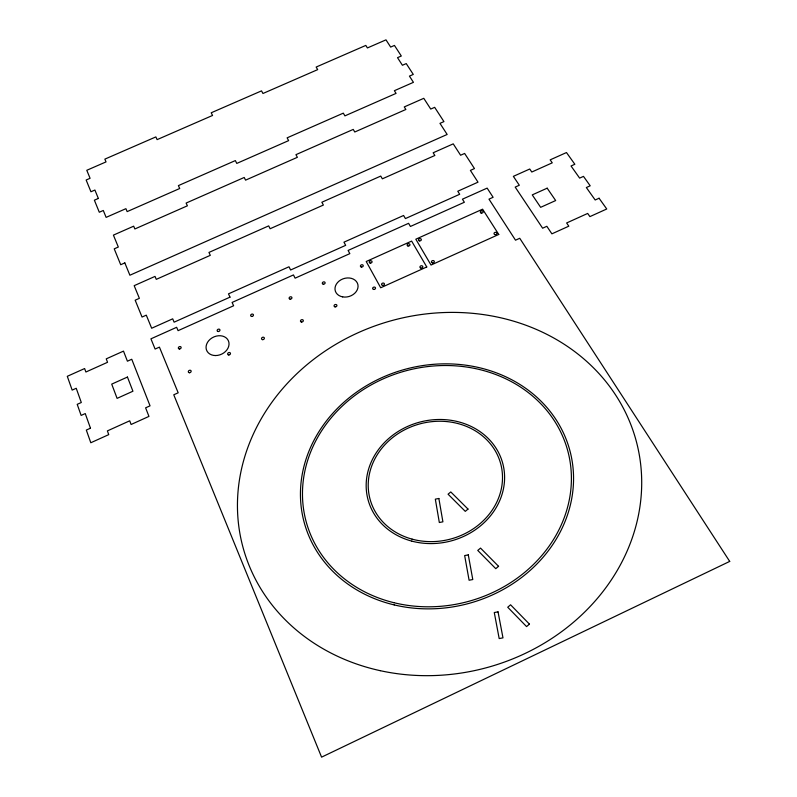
<?xml version="1.0" encoding="UTF-8"?>
<svg xmlns="http://www.w3.org/2000/svg" width="797" height="797" viewBox="0 0 797 797"><rect width="100%" height="100%" fill="white"/><g stroke="black" fill="none" stroke-linecap="round" stroke-linejoin="round"><path stroke-width="1.2" d="M529.427 624.121L526.568 626.591L507.729 607.234L510.568 604.793L529.427 624.121M498.563 566.308L495.764 568.669L477.752 550.428L480.531 548.097L498.563 566.308M468.008 509.084L465.279 511.355L448.063 494.19L450.783 491.948L468.008 509.084M729.713 561.407L321.58 757.15L173.766 394.794L178.179 392.801L159.42 347.123L155.106 349.056L150.932 338.825L176.645 327.298L178.08 330.665L233.621 305.759L232.086 302.442L293.465 274.925L295.109 278.173L349.833 253.635L348.1 250.437L408.582 223.319L410.425 226.458L464.362 202.259L462.429 199.19L487.146 188.112L493.114 197.287L488.979 199.14L515.51 240.186L519.744 238.273L729.713 561.407M90.469 428.198L86.315 430.071L90.808 442.753L108.741 434.624L107.386 430.908L129.712 420.806L131.106 424.492L148.949 416.403L145.612 407.835L150.045 405.832L131.754 359.258L127.42 361.2L123.495 351.118L106.24 358.859L107.545 362.296L85.887 372.01L84.621 368.543L67.287 376.314L72.168 390.102L76.233 388.278L81.304 402.505L77.209 404.348L81.135 415.426L85.249 413.573L90.469 428.198M599.075 198.234L595.18 199.987L586.343 187.534L590.198 185.801L583.484 176.376L579.638 178.11L571.031 165.985L574.846 164.272L566.478 152.546L550.169 159.858L552.261 162.837L531.788 172.022L529.736 169.014L513.358 176.356L519.315 185.243L515.191 187.096L542.627 228.211L546.842 226.298L551.893 233.84L568.819 226.179L566.627 222.971L587.678 213.437L589.91 216.615L606.746 208.993L599.075 198.234M127.45 377.051L111.719 384.124L117.089 398.37L132.93 391.227L127.45 377.051M547.17 188.182L532.257 194.886L540.645 207.33L555.668 200.555L547.17 188.182M426.764 266.965L380.697 287.767L366.212 261.506L411.631 241.093L426.764 266.965M498.753 234.457L431.018 265.042L415.825 239.2L482.603 209.183L498.753 234.457M229.994 297.151L174.115 322.177L172.7 318.83L151.669 328.244L146.289 315.154L142.045 317.047L135.171 300.2L139.375 298.327L134.175 285.665L155.016 276.4L156.282 279.358L210.298 255.339L208.953 252.43L268.689 225.88L270.123 228.739L323.383 205.048L321.858 202.249L380.737 176.077L382.361 178.827L434.863 155.475L433.16 152.775L453.234 143.858L460.596 155.246L464.631 153.452L474.464 168.575L470.389 170.399L478.001 182.174L457.777 191.23L459.69 194.269L405.424 218.577L403.591 215.479L343.955 242.178L345.679 245.337L290.616 269.994L288.992 266.776L228.48 293.864L229.994 297.151M124.83 262.9L120.706 264.724L114.23 248.843L118.315 247.04L113.413 235.115L133.677 226.179L134.862 228.968L187.395 205.805L186.119 203.066L244.221 177.462L245.576 180.152L297.381 157.308L295.936 154.668L353.24 129.413L354.765 132.003L405.862 109.478L404.258 106.928L423.785 98.32L430.739 109.069L434.664 107.336L443.939 121.602L439.974 123.356L447.157 134.464L129.891 275.224L124.83 262.9M98.35 198.453L94.375 200.186L99.296 212.241L103.291 210.478L106.121 217.372L125.906 208.675L127.151 211.613L179.724 188.5L178.389 185.611L235.354 160.586L236.779 163.415L288.634 140.621L287.119 137.841L343.308 113.144L344.912 115.874L396.069 93.388L394.376 90.709L413.444 82.33L409.429 76.114L413.284 74.42L406.241 63.591L402.415 65.264L397.514 57.673L401.319 56.009L394.445 45.429L390.66 47.083L385.987 39.85L367.407 47.95L365.813 45.419L316.15 67.058L317.674 69.628L262.96 93.488L261.526 90.868L211.205 112.785L212.56 115.455L157.109 139.634L155.853 136.915L104.855 159.131L106.031 161.901L86.783 170.289L90.081 178.299L86.146 180.012L90.948 191.768L94.903 190.035L98.35 198.453M438.868 498.474L435.331 499.161L439.326 522.513L442.903 521.826L438.868 498.474M468.297 554.881L464.661 555.579L469.094 580.236L472.78 579.539L468.297 554.881M498.035 611.847L494.279 612.544L499.181 638.566L502.977 637.859L498.035 611.847M373.604 289.431A1.464 1.166 -16.3 0 0 375.497 287.896A1.464 1.166 -16.3 0 0 373.135 287.458A1.464 1.166 -16.3 0 0 373.604 289.431M251.713 316.459A1.455 1.156 -22.6 0 0 253.406 314.735A1.455 1.156 -22.6 0 0 251.025 314.586A1.455 1.156 -22.6 0 0 251.713 316.459M262.612 339.652A1.474 1.186 -22.7 0 0 264.325 337.898A1.474 1.186 -22.7 0 0 261.904 337.729A1.474 1.186 -22.7 0 0 262.612 339.652M290.108 299.144A1.455 1.146 -20.5 0 0 291.901 297.52A1.455 1.146 -20.5 0 0 289.55 297.231A1.455 1.146 -20.5 0 0 290.108 299.144M301.475 322.048A1.474 1.176 -20.4 0 0 303.288 320.394A1.474 1.176 -20.4 0 0 300.907 320.095A1.474 1.176 -20.4 0 0 301.475 322.048M179.455 348.996A1.474 1.156 -26.4 0 0 181.078 347.173A1.474 1.156 -26.4 0 0 178.677 347.153A1.474 1.156 -26.4 0 0 179.455 348.996M189.457 372.727A1.494 1.186 -26.8 0 0 191.091 370.864A1.494 1.186 -26.8 0 0 188.66 370.834A1.494 1.186 -26.8 0 0 189.457 372.727M218.298 331.532A1.464 1.156 -24.4 0 0 219.892 329.719A1.464 1.156 -24.4 0 0 217.481 329.709A1.464 1.156 -24.4 0 0 218.298 331.532M228.789 354.974A1.484 1.186 -24.6 0 0 230.393 353.121A1.484 1.186 -24.6 0 0 227.942 353.101A1.484 1.186 -24.6 0 0 228.789 354.974M323.313 284.21A1.445 1.146 -18.7 0 0 325.086 282.596A1.445 1.146 -18.7 0 0 322.725 282.317A1.445 1.146 -18.7 0 0 323.313 284.21M335.089 306.875A1.464 1.176 -18.5 0 0 336.882 305.231A1.464 1.176 -18.5 0 0 334.491 304.932A1.464 1.176 -18.5 0 0 335.089 306.875M361.36 267.045A1.445 1.136 -16.7 0 0 363.223 265.54A1.445 1.136 -16.7 0 0 360.902 265.122A1.445 1.136 -16.7 0 0 361.36 267.045M370.187 263.07A1.445 1.136 -16.2 0 0 372.05 261.565A1.445 1.136 -16.2 0 0 369.728 261.157A1.445 1.136 -16.2 0 0 370.187 263.07M382.54 285.396A1.464 1.166 -15.8 0 0 384.423 283.862A1.464 1.166 -15.8 0 0 382.062 283.433A1.464 1.166 -15.8 0 0 382.54 285.396M408.004 245.994A1.445 1.126 -14.2 0 0 409.967 244.609A1.445 1.126 -14.2 0 0 407.685 244.061A1.445 1.126 -14.2 0 0 408.004 245.994M420.826 268.051A1.464 1.156 -13.8 0 0 422.799 266.626A1.464 1.156 -13.8 0 0 420.477 266.068A1.464 1.156 -13.8 0 0 420.826 268.051M419.391 240.883A1.445 1.126 -13.7 0 0 421.334 239.489A1.445 1.126 -13.7 0 0 419.053 238.951A1.445 1.126 -13.7 0 0 419.391 240.883M481.159 213.038A1.445 1.116 -10.7 0 0 483.181 211.763A1.445 1.116 -10.7 0 0 480.94 211.115A1.445 1.116 -10.7 0 0 481.159 213.038M432.343 262.851A1.464 1.156 -13.2 0 0 434.315 261.436A1.464 1.156 -13.2 0 0 431.984 260.878A1.464 1.156 -13.2 0 0 432.343 262.851M494.857 234.557A1.455 1.146 -10.1 0 0 496.9 233.262A1.455 1.146 -10.1 0 0 494.618 232.585A1.455 1.146 -10.1 0 0 494.857 234.557M342.67 296.882A11.736 9.325 -17.7 0 0 357.873 284.539A11.736 9.325 -17.7 0 0 339.034 281.122A11.736 9.325 -17.7 0 0 342.67 296.882M215.489 355.552A11.885 9.444 -24.8 0 0 228.36 340.708A11.885 9.444 -24.8 0 0 208.774 340.638A11.885 9.444 -24.8 0 0 215.489 355.552M393.808 602.671A135.52 119.48 -15.2 0 0 568.799 454.997A135.52 119.48 -15.2 0 0 348.189 400.781A135.52 119.48 -15.2 0 0 393.808 602.671M411.88 541.143A69.767 61.439 -15.3 0 0 503.525 466.693A69.767 61.439 -15.3 0 0 390.759 436.786A69.767 61.439 -15.3 0 0 411.88 541.143M394.216 604.913A137.612 121.323 -15.2 0 0 570.692 453.802A137.612 121.323 -15.2 0 0 346.087 400.323A137.612 121.323 -15.2 0 0 394.216 604.913M380.189 670.666A203.673 179.903 -15.2 0 0 636.594 442.405A203.673 179.903 -15.2 0 0 301.943 369.041A203.673 179.903 -15.2 0 0 380.189 670.666M412.059 539.131A67.685 59.606 -15.3 0 0 501.552 467.49A67.685 59.606 -15.3 0 0 392.463 437.712A67.685 59.606 -15.3 0 0 412.059 539.131"/></g></svg>
